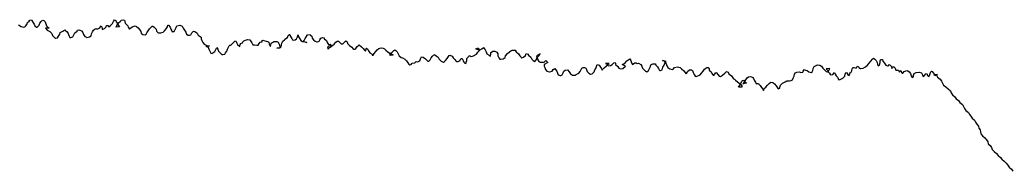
# Model space of a CAD drawing. Header units: metres. Extents: x -200 to 53, y -223 to -162.
# Drawn here: x -73.7 to -10.6, y -208.9 to -199.3 of the extents above; entities that cross this region are included whole.
import ezdxf

# ---------------------------------------------------------------- set-up
doc = ezdxf.new("R2010")
doc.units = ezdxf.units.M

msp = doc.modelspace()

# ---------------------------------------------------------------- linework, layer by layer
for p, q in [((-73.273, -199.62, -519.615), (-73.228, -199.496, -519.615)), ((-73.228, -199.496, -519.615), (-73.12, -199.399, -519.615)), ((-73.12, -199.399, -519.615), (-73.083, -199.341, -519.615)), ((-73.083, -199.341, -519.615), (-72.988, -199.325, -519.615)), ((-72.988, -199.325, -519.615), (-72.953, -199.353, -519.615)), ((-72.953, -199.353, -519.615), (-72.904, -199.46, -519.615)), ((-72.904, -199.46, -519.615), (-72.805, -199.59, -519.615)), ((-72.5, -199.656, -519.615), (-72.446, -199.528, -519.615)), ((-72.446, -199.528, -519.615), (-72.359, -199.423, -519.615)), ((-72.359, -199.423, -519.615), (-72.309, -199.358, -519.615)), ((-72.309, -199.358, -519.615), (-72.265, -199.334, -519.615)), ((-72.265, -199.334, -519.615), (-72.205, -199.354, -519.615)), ((-72.205, -199.354, -519.615), (-72.105, -199.456, -519.615)), ((-72.105, -199.456, -519.615), (-72.059, -199.584, -519.615)), ((-67.824, -199.544, -519.615), (-67.763, -199.421, -519.615)), ((-67.763, -199.421, -519.615), (-67.7, -199.33, -519.615)), ((-67.7, -199.33, -519.615), (-67.623, -199.365, -519.615)), ((-67.623, -199.365, -519.615), (-67.587, -199.442, -519.615)), ((-67.587, -199.442, -519.615), (-67.494, -199.572, -519.615)), ((-67.521, -199.647, -519.615), (-67.458, -199.523, -519.615)), ((-67.458, -199.523, -519.615), (-67.315, -199.397, -519.615)), ((-67.315, -199.397, -519.615), (-67.259, -199.339, -519.615)), ((-67.259, -199.339, -519.615), (-67.151, -199.323, -519.615)), ((-67.151, -199.323, -519.615), (-67.054, -199.351, -519.615)), ((-67.054, -199.351, -519.615), (-67.034, -199.421, -519.615)), ((-67.034, -199.421, -519.615), (-67.011, -199.532, -519.615)), ((-67.011, -199.532, -519.615), (-66.956, -199.605, -519.615)), ((-73.803, -199.63, -519.615), (-73.641, -199.742, -519.615)), ((-73.641, -199.742, -519.615), (-73.5, -199.775, -519.615)), ((-73.5, -199.775, -519.615), (-73.412, -199.766, -519.615)), ((-73.412, -199.766, -519.615), (-73.37, -199.713, -519.615)), ((-73.37, -199.713, -519.615), (-73.273, -199.62, -519.615)), ((-72.805, -199.59, -519.615), (-72.762, -199.707, -519.615)), ((-72.762, -199.707, -519.615), (-72.665, -199.789, -519.615)), ((-72.665, -199.789, -519.615), (-72.624, -199.787, -519.615)), ((-72.624, -199.787, -519.615), (-72.574, -199.742, -519.615)), ((-72.574, -199.742, -519.615), (-72.5, -199.656, -519.615)), ((-71.865, -199.843, -519.615), (-72.095, -199.849, -519.615)), ((-72.095, -199.849, -519.615), (-71.975, -199.974, -519.615)), ((-72.059, -199.584, -519.615), (-72.029, -199.705, -519.615)), ((-72.029, -199.705, -519.615), (-71.94, -199.795, -519.615)), ((-71.975, -199.974, -519.615), (-71.823, -200.066, -519.615)), ((-71.94, -199.795, -519.615), (-71.865, -199.843, -519.615)), ((-71.823, -200.066, -519.615), (-71.688, -200.189, -519.615)), ((-71.176, -200.232, -519.615), (-71.161, -200.114, -519.615)), ((-71.161, -200.114, -519.615), (-70.977, -200.03, -519.615)), ((-70.977, -200.03, -519.615), (-70.915, -199.987, -519.615)), ((-70.915, -199.987, -519.615), (-70.852, -199.945, -519.615)), ((-70.852, -199.945, -519.615), (-70.852, -199.945, -519.615)), ((-70.852, -199.945, -519.615), (-70.812, -199.988, -519.615)), ((-70.812, -199.988, -519.615), (-70.72, -200.073, -519.615)), ((-70.72, -200.073, -519.615), (-70.644, -200.191, -519.615)), ((-70.292, -200.282, -519.615), (-70.226, -200.152, -519.615)), ((-70.226, -200.152, -519.615), (-70.071, -200.046, -519.615)), ((-70.071, -200.046, -519.615), (-70.06, -199.977, -519.615)), ((-70.06, -199.977, -519.615), (-69.964, -199.951, -519.615)), ((-69.964, -199.951, -519.615), (-69.903, -199.967, -519.615)), ((-69.903, -199.967, -519.615), (-69.808, -200.027, -519.615)), ((-69.808, -200.027, -519.615), (-69.711, -200.125, -519.615)), ((-69.711, -200.125, -519.615), (-69.663, -200.252, -519.615)), ((-69.153, -200.213, -519.615), (-69.099, -200.083, -519.615)), ((-69.099, -200.083, -519.615), (-69.036, -199.971, -519.615)), ((-69.036, -199.971, -519.615), (-68.931, -199.895, -519.615)), ((-68.931, -199.895, -519.615), (-68.826, -199.861, -519.615)), ((-68.826, -199.861, -519.615), (-68.826, -199.92, -519.615)), ((-68.826, -199.92, -519.615), (-68.753, -199.893, -519.615)), ((-68.753, -199.893, -519.615), (-68.628, -199.824, -519.615)), ((-68.628, -199.824, -519.615), (-68.551, -199.695, -519.615)), ((-68.551, -199.695, -519.615), (-68.482, -199.818, -519.615)), ((-68.482, -199.818, -519.615), (-68.475, -199.944, -519.615)), ((-68.475, -199.944, -519.615), (-68.337, -199.877, -519.615)), ((-68.337, -199.877, -519.615), (-68.225, -199.772, -519.615)), ((-68.225, -199.772, -519.615), (-68.2, -199.687, -519.615)), ((-68.2, -199.687, -519.615), (-68.13, -199.687, -519.615)), ((-68.13, -199.687, -519.615), (-68.064, -199.77, -519.615)), ((-68.064, -199.77, -519.615), (-67.96, -199.671, -519.615)), ((-67.96, -199.671, -519.615), (-67.824, -199.544, -519.615)), ((-67.618, -199.793, -519.615), (-67.567, -199.74, -519.615)), ((-67.387, -199.759, -519.615), (-67.618, -199.793, -519.615)), ((-67.567, -199.74, -519.615), (-67.521, -199.647, -519.615)), ((-67.494, -199.572, -519.615), (-67.45, -199.684, -519.615)), ((-67.45, -199.684, -519.615), (-67.387, -199.759, -519.615)), ((-66.956, -199.605, -519.615), (-66.849, -199.692, -519.615)), ((-66.849, -199.692, -519.615), (-66.821, -199.785, -519.615)), ((-66.821, -199.785, -519.615), (-66.734, -199.915, -519.615)), ((-66.734, -199.915, -519.615), (-66.678, -199.858, -519.615)), ((-66.678, -199.858, -519.615), (-66.578, -199.76, -519.615)), ((-66.578, -199.76, -519.615), (-66.392, -199.708, -519.615)), ((-66.392, -199.708, -519.615), (-66.302, -199.742, -519.615)), ((-66.302, -199.742, -519.615), (-66.202, -199.818, -519.615)), ((-66.202, -199.818, -519.615), (-66.116, -199.931, -519.615)), ((-66.116, -199.931, -519.615), (-66.014, -200.061, -519.615)), ((-66.014, -200.061, -519.615), (-65.997, -200.173, -519.615)), ((-65.687, -200.229, -519.615), (-65.641, -200.136, -519.615)), ((-65.641, -200.136, -519.615), (-65.567, -200.012, -519.615)), ((-65.567, -200.012, -519.615), (-65.474, -199.886, -519.615)), ((-65.474, -199.886, -519.615), (-65.366, -199.789, -519.615)), ((-65.366, -199.789, -519.615), (-65.294, -199.732, -519.615)), ((-65.294, -199.732, -519.615), (-65.254, -199.718, -519.615)), ((-65.254, -199.718, -519.615), (-65.178, -199.789, -519.615)), ((-65.178, -199.789, -519.615), (-65.048, -199.919, -519.615)), ((-65.048, -199.919, -519.615), (-65.027, -200.035, -519.615)), ((-65.027, -200.035, -519.615), (-64.948, -200.115, -519.615)), ((-64.948, -200.115, -519.615), (-64.895, -200.153, -519.615)), ((-64.895, -200.153, -519.615), (-64.759, -200.149, -519.615)), ((-64.759, -200.149, -519.615), (-64.611, -200.101, -519.615)), ((-64.611, -200.101, -519.615), (-64.524, -200.012, -519.615)), ((-64.524, -200.012, -519.615), (-64.419, -199.891, -519.615)), ((-64.419, -199.891, -519.615), (-64.333, -199.763, -519.615)), ((-64.333, -199.763, -519.615), (-64.306, -199.661, -519.615)), ((-64.306, -199.661, -519.615), (-64.264, -199.666, -519.615)), ((-64.264, -199.666, -519.615), (-64.167, -199.784, -519.615)), ((-64.167, -199.784, -519.615), (-64.117, -199.914, -519.615)), ((-64.117, -199.914, -519.615), (-64.048, -200.019, -519.615)), ((-64.048, -200.019, -519.615), (-64.03, -200.087, -519.615)), ((-64.03, -200.087, -519.615), (-63.975, -200.068, -519.615)), ((-63.975, -200.068, -519.615), (-63.903, -200.055, -519.615)), ((-63.903, -200.055, -519.615), (-63.845, -199.929, -519.615)), ((-63.845, -199.929, -519.615), (-63.773, -199.805, -519.615)), ((-63.773, -199.805, -519.615), (-63.725, -199.711, -519.615)), ((-63.725, -199.711, -519.615), (-63.546, -199.657, -519.615)), ((-63.546, -199.657, -519.615), (-63.403, -199.731, -519.615)), ((-63.403, -199.731, -519.615), (-63.334, -199.843, -519.615)), ((-63.334, -199.843, -519.615), (-63.248, -199.97, -519.615)), ((-63.248, -199.97, -519.615), (-63.15, -200.096, -519.615)), ((-63.15, -200.096, -519.615), (-63.107, -200.223, -519.615)), ((-62.847, -200.272, -519.615), (-62.776, -200.155, -519.615)), ((-62.776, -200.155, -519.615), (-62.723, -200.073, -519.615)), ((-62.723, -200.073, -519.615), (-62.667, -200.033, -519.615)), ((-62.667, -200.033, -519.615), (-62.551, -200.079, -519.615)), ((-62.551, -200.079, -519.615), (-62.437, -200.166, -519.615)), ((-62.437, -200.166, -519.615), (-62.365, -200.286, -519.615)), ((-71.688, -200.189, -519.615), (-71.642, -200.316, -519.615)), ((-71.642, -200.316, -519.615), (-71.548, -200.415, -519.615)), ((-71.548, -200.415, -519.615), (-71.469, -200.475, -519.615)), ((-71.469, -200.475, -519.615), (-71.426, -200.493, -519.615)), ((-71.426, -200.493, -519.615), (-71.327, -200.467, -519.615)), ((-71.327, -200.467, -519.615), (-71.265, -200.361, -519.615)), ((-71.265, -200.361, -519.615), (-71.176, -200.232, -519.615)), ((-70.644, -200.191, -519.615), (-70.595, -200.311, -519.615)), ((-70.595, -200.311, -519.615), (-70.565, -200.396, -519.615)), ((-70.565, -200.396, -519.615), (-70.532, -200.44, -519.615)), ((-70.532, -200.44, -519.615), (-70.482, -200.441, -519.615)), ((-70.482, -200.441, -519.615), (-70.34, -200.4, -519.615)), ((-70.34, -200.4, -519.615), (-70.292, -200.282, -519.615)), ((-69.663, -200.252, -519.615), (-69.589, -200.376, -519.615)), ((-69.589, -200.376, -519.615), (-69.471, -200.427, -519.615)), ((-69.471, -200.427, -519.615), (-69.457, -200.436, -519.615)), ((-69.457, -200.436, -519.615), (-69.296, -200.402, -519.615)), ((-69.296, -200.402, -519.615), (-69.175, -200.326, -519.615)), ((-69.175, -200.326, -519.615), (-69.153, -200.213, -519.615)), ((-65.997, -200.173, -519.615), (-65.902, -200.249, -519.615)), ((-65.902, -200.249, -519.615), (-65.74, -200.282, -519.615)), ((-65.74, -200.282, -519.615), (-65.687, -200.229, -519.615)), ((-63.107, -200.223, -519.615), (-63.007, -200.283, -519.615)), ((-63.007, -200.283, -519.615), (-62.921, -200.299, -519.615)), ((-62.921, -200.299, -519.615), (-62.847, -200.272, -519.615)), ((-62.365, -200.286, -519.615), (-62.193, -200.415, -519.615)), ((-62.193, -200.415, -519.615), (-62.184, -200.518, -519.615)), ((-62.184, -200.518, -519.615), (-62.135, -200.623, -519.615)), ((-62.135, -200.623, -519.615), (-62.077, -200.752, -519.615)), ((-62.077, -200.752, -519.615), (-61.983, -200.871, -519.615)), ((-60.168, -200.803, -519.615), (-60.045, -200.673, -519.615)), ((-60.045, -200.673, -519.615), (-59.974, -200.654, -519.615)), ((-59.974, -200.654, -519.615), (-59.941, -200.76, -519.615)), ((-59.941, -200.76, -519.615), (-59.871, -200.889, -519.615)), ((-59.658, -200.831, -519.615), (-59.564, -200.772, -519.615)), ((-59.564, -200.772, -519.615), (-59.525, -200.713, -519.615)), ((-59.525, -200.713, -519.615), (-59.459, -200.654, -519.615)), ((-59.459, -200.654, -519.615), (-59.303, -200.589, -519.615)), ((-59.303, -200.589, -519.615), (-59.237, -200.568, -519.615)), ((-59.237, -200.568, -519.615), (-59.092, -200.589, -519.615)), ((-59.092, -200.589, -519.615), (-59.054, -200.654, -519.615)), ((-59.054, -200.654, -519.615), (-58.965, -200.774, -519.615)), ((-58.965, -200.774, -519.615), (-58.922, -200.861, -519.615)), ((-58.492, -200.821, -519.615), (-58.426, -200.73, -519.615)), ((-58.426, -200.73, -519.615), (-58.312, -200.718, -519.615)), ((-58.315, -200.645, -519.615), (-58.236, -200.614, -519.615)), ((-58.312, -200.718, -519.615), (-58.315, -200.645, -519.615)), ((-58.236, -200.614, -519.615), (-58.195, -200.626, -519.615)), ((-58.195, -200.626, -519.615), (-58.046, -200.682, -519.615)), ((-58.046, -200.682, -519.615), (-57.954, -200.69, -519.615)), ((-57.954, -200.69, -519.615), (-57.878, -200.742, -519.615)), ((-57.878, -200.742, -519.615), (-57.863, -200.865, -519.615)), ((-57.721, -200.807, -519.615), (-57.56, -200.727, -519.615)), ((-57.56, -200.727, -519.615), (-57.551, -200.688, -519.615)), ((-57.551, -200.688, -519.615), (-57.461, -200.692, -519.615)), ((-57.461, -200.692, -519.615), (-57.375, -200.694, -519.615)), ((-57.375, -200.694, -519.615), (-57.29, -200.739, -519.615)), ((-57.29, -200.739, -519.615), (-57.23, -200.859, -519.615)), ((-57.074, -200.924, -519.615), (-57.055, -200.796, -519.615)), ((-57.055, -200.796, -519.615), (-56.979, -200.675, -519.615)), ((-56.979, -200.675, -519.615), (-56.89, -200.589, -519.615)), ((-56.89, -200.589, -519.615), (-56.86, -200.544, -519.615)), ((-56.86, -200.544, -519.615), (-56.685, -200.433, -519.615)), ((-56.685, -200.433, -519.615), (-56.655, -200.319, -519.615)), ((-56.655, -200.319, -519.615), (-56.572, -200.242, -519.615)), ((-56.572, -200.242, -519.615), (-56.549, -200.25, -519.615)), ((-56.549, -200.25, -519.615), (-56.506, -200.373, -519.615)), ((-56.506, -200.373, -519.615), (-56.409, -200.5, -519.615)), ((-56.409, -200.5, -519.615), (-56.368, -200.598, -519.615)), ((-56.368, -200.598, -519.615), (-56.322, -200.614, -519.615)), ((-56.322, -200.614, -519.615), (-56.2, -200.587, -519.615)), ((-56.2, -200.587, -519.615), (-56.116, -200.517, -519.615)), ((-56.116, -200.517, -519.615), (-56.059, -200.409, -519.615)), ((-56.059, -200.409, -519.615), (-56.016, -200.28, -519.615)), ((-56.016, -200.28, -519.615), (-55.999, -200.401, -519.615)), ((-55.999, -200.401, -519.615), (-55.899, -200.522, -519.615)), ((-55.899, -200.522, -519.615), (-55.838, -200.624, -519.615)), ((-55.838, -200.624, -519.615), (-55.731, -200.686, -519.615)), ((-55.731, -200.686, -519.615), (-55.595, -200.725, -519.615)), ((-55.689, -200.716, -519.615), (-55.638, -200.627, -519.615)), ((-55.458, -200.764, -519.615), (-55.689, -200.716, -519.615)), ((-55.638, -200.627, -519.615), (-55.564, -200.506, -519.615)), ((-55.595, -200.725, -519.615), (-55.458, -200.764, -519.615)), ((-55.564, -200.506, -519.615), (-55.48, -200.378, -519.615)), ((-55.48, -200.378, -519.615), (-55.427, -200.277, -519.615)), ((-55.427, -200.277, -519.615), (-55.243, -200.258, -519.615)), ((-55.243, -200.258, -519.615), (-55.219, -200.283, -519.615)), ((-55.219, -200.283, -519.615), (-55.146, -200.35, -519.615)), ((-55.146, -200.35, -519.615), (-55.121, -200.479, -519.615)), ((-55.121, -200.479, -519.615), (-55.044, -200.597, -519.615)), ((-55.044, -200.597, -519.615), (-54.927, -200.681, -519.615)), ((-54.927, -200.681, -519.615), (-54.814, -200.724, -519.615)), ((-54.814, -200.724, -519.615), (-54.774, -200.723, -519.615)), ((-54.774, -200.723, -519.615), (-54.684, -200.679, -519.615)), ((-54.684, -200.679, -519.615), (-54.631, -200.593, -519.615)), ((-54.631, -200.593, -519.615), (-54.57, -200.474, -519.615)), ((-54.57, -200.474, -519.615), (-54.444, -200.451, -519.615)), ((-54.444, -200.451, -519.615), (-54.363, -200.472, -519.615)), ((-54.363, -200.472, -519.615), (-54.363, -200.536, -519.615)), ((-54.363, -200.536, -519.615), (-54.203, -200.639, -519.615)), ((-54.203, -200.639, -519.615), (-54.174, -200.767, -519.615)), ((-54.174, -200.767, -519.615), (-54.075, -200.888, -519.615)), ((-53.724, -200.861, -519.615), (-53.614, -200.747, -519.615)), ((-53.614, -200.747, -519.615), (-53.54, -200.669, -519.615)), ((-53.54, -200.669, -519.615), (-53.443, -200.677, -519.615)), ((-53.443, -200.677, -519.615), (-53.339, -200.775, -519.615)), ((-53.339, -200.775, -519.615), (-53.273, -200.834, -519.615)), ((-53.161, -200.85, -519.615), (-53.114, -200.78, -519.615)), ((-53.114, -200.78, -519.615), (-53.021, -200.699, -519.615)), ((-53.021, -200.699, -519.615), (-52.974, -200.66, -519.615)), ((-52.974, -200.66, -519.615), (-52.957, -200.664, -519.615)), ((-52.957, -200.664, -519.615), (-52.898, -200.712, -519.615)), ((-52.898, -200.712, -519.615), (-52.879, -200.82, -519.615)), ((-61.983, -200.871, -519.615), (-61.83, -200.956, -519.615)), ((-61.661, -200.975, -519.615), (-61.892, -200.994, -519.615)), ((-61.892, -200.994, -519.615), (-61.732, -201.056, -519.615)), ((-61.83, -200.956, -519.615), (-61.756, -200.999, -519.615)), ((-61.756, -200.999, -519.615), (-61.661, -200.975, -519.615)), ((-61.732, -201.056, -519.615), (-61.691, -201.184, -519.615)), ((-61.691, -201.184, -519.615), (-61.625, -201.306, -519.615)), ((-61.625, -201.306, -519.615), (-61.589, -201.395, -519.615)), ((-61.589, -201.395, -519.615), (-61.579, -201.443, -519.615)), ((-61.485, -201.448, -519.615), (-61.452, -201.41, -519.615)), ((-61.452, -201.41, -519.615), (-61.311, -201.33, -519.615)), ((-61.311, -201.33, -519.615), (-61.261, -201.214, -519.615)), ((-61.261, -201.214, -519.615), (-61.195, -201.084, -519.615)), ((-61.195, -201.084, -519.615), (-61.12, -201.181, -519.615)), ((-61.12, -201.181, -519.615), (-61.074, -201.307, -519.615)), ((-61.074, -201.307, -519.615), (-60.963, -201.426, -519.615)), ((-60.963, -201.426, -519.615), (-60.876, -201.512, -519.615)), ((-60.677, -201.491, -519.615), (-60.631, -201.417, -519.615)), ((-60.631, -201.417, -519.615), (-60.546, -201.306, -519.615)), ((-60.546, -201.306, -519.615), (-60.499, -201.176, -519.615)), ((-60.499, -201.176, -519.615), (-60.46, -201.099, -519.615)), ((-60.46, -201.099, -519.615), (-60.41, -200.979, -519.615)), ((-60.41, -200.979, -519.615), (-60.358, -200.934, -519.615)), ((-60.358, -200.934, -519.615), (-60.301, -200.933, -519.615)), ((-60.301, -200.933, -519.615), (-60.168, -200.803, -519.615)), ((-59.871, -200.889, -519.615), (-59.721, -201.008, -519.615)), ((-59.721, -201.008, -519.615), (-59.716, -200.949, -519.615)), ((-59.716, -200.949, -519.615), (-59.709, -200.89, -519.615)), ((-59.709, -200.89, -519.615), (-59.658, -200.831, -519.615)), ((-58.922, -200.861, -519.615), (-58.891, -200.906, -519.615)), ((-58.891, -200.906, -519.615), (-58.786, -200.908, -519.615)), ((-58.786, -200.908, -519.615), (-58.646, -200.936, -519.615)), ((-58.646, -200.936, -519.615), (-58.549, -200.92, -519.615)), ((-58.549, -200.92, -519.615), (-58.492, -200.821, -519.615)), ((-57.863, -200.865, -519.615), (-57.799, -200.992, -519.615)), ((-57.799, -200.992, -519.615), (-57.774, -201.007, -519.615)), ((-57.774, -201.007, -519.615), (-57.749, -200.937, -519.615)), ((-57.749, -200.937, -519.615), (-57.721, -200.807, -519.615)), ((-57.141, -201.091, -519.615), (-57.372, -201.113, -519.615)), ((-57.372, -201.113, -519.615), (-57.19, -201.092, -519.615)), ((-57.23, -200.859, -519.615), (-57.183, -200.988, -519.615)), ((-57.19, -201.092, -519.615), (-57.114, -201.027, -519.615)), ((-57.183, -200.988, -519.615), (-57.141, -201.091, -519.615)), ((-57.114, -201.027, -519.615), (-57.074, -200.924, -519.615)), ((-53.922, -200.922, -519.615), (-54.153, -201.044, -519.615)), ((-54.153, -201.044, -519.615), (-54.11, -201.174, -519.615)), ((-54.11, -201.174, -519.615), (-54.037, -201.101, -519.615)), ((-54.075, -200.888, -519.615), (-53.98, -200.862, -519.615)), ((-54.037, -201.101, -519.615), (-53.89, -200.991, -519.615)), ((-53.98, -200.862, -519.615), (-53.922, -200.922, -519.615)), ((-53.89, -200.991, -519.615), (-53.724, -200.861, -519.615)), ((-53.273, -200.834, -519.615), (-53.161, -200.85, -519.615)), ((-52.879, -200.82, -519.615), (-52.746, -200.95, -519.615)), ((-52.746, -200.95, -519.615), (-52.59, -201.066, -519.615)), ((-52.59, -201.066, -519.615), (-52.536, -201.146, -519.615)), ((-52.536, -201.146, -519.615), (-52.465, -201.185, -519.615)), ((-52.465, -201.185, -519.615), (-52.414, -201.18, -519.615)), ((-52.414, -201.18, -519.615), (-52.34, -201.133, -519.615)), ((-52.34, -201.133, -519.615), (-52.274, -201.044, -519.615)), ((-52.274, -201.044, -519.615), (-52.125, -200.916, -519.615)), ((-52.125, -200.916, -519.615), (-51.972, -201.024, -519.615)), ((-51.972, -201.024, -519.615), (-51.88, -201.133, -519.615)), ((-51.88, -201.133, -519.615), (-51.789, -201.244, -519.615)), ((-51.789, -201.244, -519.615), (-51.723, -201.317, -519.615)), ((-51.723, -201.317, -519.615), (-51.681, -201.187, -519.615)), ((-51.681, -201.187, -519.615), (-51.674, -201.132, -519.615)), ((-51.674, -201.132, -519.615), (-51.66, -201.12, -519.615)), ((-51.66, -201.12, -519.615), (-51.603, -201.155, -519.615)), ((-51.603, -201.155, -519.615), (-51.53, -201.28, -519.615)), ((-51.53, -201.28, -519.615), (-51.448, -201.406, -519.615)), ((-51.448, -201.406, -519.615), (-51.3, -201.502, -519.615)), ((-51.184, -201.461, -519.615), (-51.074, -201.33, -519.615)), ((-51.074, -201.33, -519.615), (-50.989, -201.216, -519.615)), ((-50.989, -201.216, -519.615), (-50.874, -201.138, -519.615)), ((-50.874, -201.138, -519.615), (-50.739, -201.102, -519.615)), ((-50.739, -201.102, -519.615), (-50.598, -201.11, -519.615)), ((-50.598, -201.11, -519.615), (-50.519, -201.16, -519.615)), ((-50.519, -201.16, -519.615), (-50.44, -201.251, -519.615)), ((-50.44, -201.251, -519.615), (-50.279, -201.375, -519.615)), ((-50.279, -201.375, -519.615), (-50.116, -201.473, -519.615)), ((-50.208, -201.51, -519.615), (-50.024, -201.38, -519.615)), ((-50.024, -201.38, -519.615), (-49.929, -201.264, -519.615)), ((-49.929, -201.264, -519.615), (-49.86, -201.224, -519.615)), ((-49.86, -201.224, -519.615), (-49.791, -201.272, -519.615)), ((-49.791, -201.272, -519.615), (-49.71, -201.36, -519.615)), ((-49.71, -201.36, -519.615), (-49.641, -201.482, -519.615)), ((-44.7, -201.17, -519.615), (-44.591, -201.124, -519.615)), ((-44.469, -201.258, -519.615), (-44.7, -201.17, -519.615)), ((-44.661, -201.507, -519.615), (-44.576, -201.379, -519.615)), ((-44.591, -201.124, -519.615), (-44.529, -201.122, -519.615)), ((-44.576, -201.379, -519.615), (-44.469, -201.258, -519.615)), ((-44.529, -201.122, -519.615), (-44.466, -201.239, -519.615)), ((-44.466, -201.239, -519.615), (-44.315, -201.165, -519.615)), ((-44.315, -201.165, -519.615), (-44.238, -201.097, -519.615)), ((-44.238, -201.097, -519.615), (-44.213, -201.072, -519.615)), ((-44.213, -201.072, -519.615), (-44.176, -201.133, -519.615)), ((-44.176, -201.133, -519.615), (-44.119, -201.233, -519.615)), ((-44.119, -201.233, -519.615), (-44.056, -201.361, -519.615)), ((-44.056, -201.361, -519.615), (-44.013, -201.483, -519.615)), ((-43.761, -201.509, -519.615), (-43.746, -201.401, -519.615)), ((-43.746, -201.401, -519.615), (-43.646, -201.331, -519.615)), ((-43.646, -201.331, -519.615), (-43.621, -201.303, -519.615)), ((-43.621, -201.303, -519.615), (-43.504, -201.319, -519.615)), ((-43.504, -201.319, -519.615), (-43.371, -201.378, -519.615)), ((-43.371, -201.378, -519.615), (-43.312, -201.477, -519.615)), ((-42.697, -201.466, -519.615), (-42.557, -201.356, -519.615)), ((-42.557, -201.356, -519.615), (-42.486, -201.284, -519.615)), ((-42.486, -201.284, -519.615), (-42.404, -201.254, -519.615)), ((-42.404, -201.254, -519.615), (-42.346, -201.242, -519.615)), ((-42.346, -201.242, -519.615), (-42.208, -201.252, -519.615)), ((-42.208, -201.252, -519.615), (-42.134, -201.346, -519.615)), ((-42.134, -201.346, -519.615), (-41.983, -201.471, -519.615)), ((-61.579, -201.443, -519.615), (-61.485, -201.448, -519.615)), ((-60.876, -201.512, -519.615), (-60.802, -201.523, -519.615)), ((-60.802, -201.523, -519.615), (-60.677, -201.491, -519.615)), ((-51.3, -201.502, -519.615), (-51.301, -201.558, -519.615)), ((-51.301, -201.558, -519.615), (-51.247, -201.571, -519.615)), ((-51.247, -201.571, -519.615), (-51.184, -201.461, -519.615)), ((-49.977, -201.537, -519.615), (-50.208, -201.51, -519.615)), ((-49.965, -201.532, -519.615), (-50.196, -201.548, -519.615)), ((-50.196, -201.548, -519.615), (-50.132, -201.565, -519.615)), ((-50.132, -201.565, -519.615), (-49.977, -201.537, -519.615)), ((-50.116, -201.473, -519.615), (-49.965, -201.532, -519.615)), ((-49.641, -201.482, -519.615), (-49.593, -201.61, -519.615)), ((-49.593, -201.61, -519.615), (-49.447, -201.711, -519.615)), ((-49.447, -201.711, -519.615), (-49.378, -201.742, -519.615)), ((-49.378, -201.742, -519.615), (-49.222, -201.815, -519.615)), ((-49.222, -201.815, -519.615), (-49.112, -201.926, -519.615)), ((-49.112, -201.926, -519.615), (-49.036, -202.056, -519.615)), ((-49.036, -202.056, -519.615), (-48.978, -202.134, -519.615)), ((-48.763, -202.071, -519.615), (-48.595, -202.051, -519.615)), ((-48.595, -202.051, -519.615), (-48.51, -201.959, -519.615)), ((-48.51, -201.959, -519.615), (-48.429, -201.987, -519.615)), ((-48.429, -201.987, -519.615), (-48.357, -201.972, -519.615)), ((-48.357, -201.972, -519.615), (-48.265, -201.913, -519.615)), ((-48.265, -201.913, -519.615), (-48.217, -201.787, -519.615)), ((-48.217, -201.787, -519.615), (-48.169, -201.663, -519.615)), ((-48.169, -201.663, -519.615), (-48.064, -201.699, -519.615)), ((-48.064, -201.699, -519.615), (-47.918, -201.799, -519.615)), ((-47.918, -201.799, -519.615), (-47.824, -201.889, -519.615)), ((-47.824, -201.889, -519.615), (-47.761, -201.939, -519.615)), ((-47.761, -201.939, -519.615), (-47.704, -201.946, -519.615)), ((-47.704, -201.946, -519.615), (-47.616, -201.867, -519.615)), ((-47.616, -201.867, -519.615), (-47.539, -201.737, -519.615)), ((-47.539, -201.737, -519.615), (-47.468, -201.627, -519.615)), ((-47.468, -201.627, -519.615), (-47.401, -201.555, -519.615)), ((-47.401, -201.555, -519.615), (-47.368, -201.526, -519.615)), ((-47.368, -201.526, -519.615), (-47.31, -201.54, -519.615)), ((-47.31, -201.54, -519.615), (-47.229, -201.597, -519.615)), ((-47.229, -201.597, -519.615), (-47.106, -201.694, -519.615)), ((-47.106, -201.694, -519.615), (-47.032, -201.82, -519.615)), ((-47.032, -201.82, -519.615), (-46.92, -201.944, -519.615)), ((-46.92, -201.944, -519.615), (-46.825, -201.997, -519.615)), ((-46.825, -201.997, -519.615), (-46.772, -202.006, -519.615)), ((-46.772, -202.006, -519.615), (-46.695, -201.972, -519.615)), ((-46.695, -201.972, -519.615), (-46.627, -201.896, -519.615)), ((-46.627, -201.896, -519.615), (-46.524, -201.767, -519.615)), ((-46.524, -201.767, -519.615), (-46.438, -201.638, -519.615)), ((-46.438, -201.638, -519.615), (-46.402, -201.576, -519.615)), ((-46.402, -201.576, -519.615), (-46.357, -201.556, -519.615)), ((-46.357, -201.556, -519.615), (-46.218, -201.623, -519.615)), ((-46.218, -201.623, -519.615), (-46.15, -201.728, -519.615)), ((-46.15, -201.728, -519.615), (-46.048, -201.846, -519.615)), ((-46.048, -201.846, -519.615), (-45.973, -201.93, -519.615)), ((-45.973, -201.93, -519.615), (-45.92, -201.973, -519.615)), ((-45.92, -201.973, -519.615), (-45.825, -201.972, -519.615)), ((-45.825, -201.972, -519.615), (-45.701, -201.905, -519.615)), ((-45.701, -201.905, -519.615), (-45.675, -201.822, -519.615)), ((-45.675, -201.822, -519.615), (-45.617, -201.781, -519.615)), ((-45.617, -201.781, -519.615), (-45.571, -201.783, -519.615)), ((-45.571, -201.783, -519.615), (-45.51, -201.911, -519.615)), ((-45.51, -201.911, -519.615), (-45.477, -202.014, -519.615)), ((-45.477, -202.014, -519.615), (-45.416, -202.078, -519.615)), ((-45.335, -202.077, -519.615), (-45.315, -202.012, -519.615)), ((-45.315, -202.012, -519.615), (-45.28, -201.908, -519.615)), ((-45.28, -201.908, -519.615), (-45.272, -201.779, -519.615)), ((-45.272, -201.779, -519.615), (-45.204, -201.694, -519.615)), ((-45.204, -201.694, -519.615), (-45.171, -201.65, -519.615)), ((-45.171, -201.65, -519.615), (-45.138, -201.606, -519.615)), ((-45.138, -201.606, -519.615), (-45.069, -201.606, -519.615)), ((-45.069, -201.606, -519.615), (-44.997, -201.649, -519.615)), ((-44.997, -201.649, -519.615), (-44.921, -201.629, -519.615)), ((-44.921, -201.629, -519.615), (-44.845, -201.609, -519.615)), ((-44.845, -201.609, -519.615), (-44.661, -201.507, -519.615)), ((-44.013, -201.483, -519.615), (-43.854, -201.572, -519.615)), ((-43.854, -201.572, -519.615), (-43.782, -201.62, -519.615)), ((-43.782, -201.62, -519.615), (-43.768, -201.625, -519.615)), ((-43.768, -201.625, -519.615), (-43.761, -201.509, -519.615)), ((-43.312, -201.477, -519.615), (-43.297, -201.604, -519.615)), ((-43.297, -201.604, -519.615), (-43.246, -201.727, -519.615)), ((-43.246, -201.727, -519.615), (-43.177, -201.818, -519.615)), ((-43.177, -201.818, -519.615), (-43.117, -201.825, -519.615)), ((-43.117, -201.825, -519.615), (-42.971, -201.789, -519.615)), ((-42.971, -201.789, -519.615), (-42.845, -201.71, -519.615)), ((-42.845, -201.71, -519.615), (-42.815, -201.596, -519.615)), ((-42.815, -201.596, -519.615), (-42.697, -201.466, -519.615)), ((-41.983, -201.471, -519.615), (-41.912, -201.596, -519.615)), ((-41.912, -201.596, -519.615), (-41.822, -201.692, -519.615)), ((-41.822, -201.692, -519.615), (-41.8, -201.748, -519.615)), ((-41.8, -201.748, -519.615), (-41.771, -201.736, -519.615)), ((-41.771, -201.736, -519.615), (-41.683, -201.681, -519.615)), ((-41.683, -201.681, -519.615), (-41.545, -201.586, -519.615)), ((-41.545, -201.586, -519.615), (-41.496, -201.461, -519.615)), ((-41.496, -201.461, -519.615), (-41.406, -201.493, -519.615)), ((-41.406, -201.493, -519.615), (-41.354, -201.568, -519.615)), ((-41.354, -201.568, -519.615), (-41.212, -201.698, -519.615)), ((-41.212, -201.698, -519.615), (-41.134, -201.821, -519.615)), ((-41.134, -201.821, -519.615), (-41.052, -201.911, -519.615)), ((-41.052, -201.911, -519.615), (-40.961, -201.96, -519.615)), ((-40.961, -201.96, -519.615), (-40.907, -201.923, -519.615)), ((-40.907, -201.923, -519.615), (-40.846, -201.844, -519.615)), ((-40.846, -201.844, -519.615), (-40.816, -201.728, -519.615)), ((-40.614, -201.489, -519.615), (-40.845, -201.616, -519.615)), ((-40.845, -201.616, -519.615), (-40.805, -201.743, -519.615)), ((-40.816, -201.728, -519.615), (-40.696, -201.598, -519.615)), ((-40.805, -201.743, -519.615), (-40.762, -201.866, -519.615)), ((-40.762, -201.866, -519.615), (-40.692, -201.958, -519.615)), ((-40.696, -201.598, -519.615), (-40.614, -201.489, -519.615)), ((-40.692, -201.958, -519.615), (-40.613, -202.009, -519.615)), ((-40.613, -202.009, -519.615), (-40.439, -202.017, -519.615)), ((-40.439, -202.017, -519.615), (-40.376, -202.025, -519.615)), ((-40.376, -202.025, -519.615), (-40.251, -201.91, -519.615)), ((-40.117, -202.036, -519.615), (-40.347, -202.163, -519.615)), ((-40.251, -201.91, -519.615), (-40.117, -202.036, -519.615)), ((-36.039, -202.165, -519.615), (-35.916, -202.043, -519.615)), ((-35.916, -202.043, -519.615), (-35.843, -202.038, -519.615)), ((-35.843, -202.038, -519.615), (-35.825, -202.077, -519.615)), ((-35.343, -202.146, -519.615), (-35.2, -202.044, -519.615)), ((-35.2, -202.044, -519.615), (-35.094, -201.916, -519.615)), ((-35.094, -201.916, -519.615), (-34.909, -201.795, -519.615)), ((-34.909, -201.795, -519.615), (-34.848, -201.912, -519.615)), ((-34.848, -201.912, -519.615), (-34.81, -202.042, -519.615)), ((-34.81, -202.042, -519.615), (-34.738, -202.148, -519.615)), ((-34.738, -202.148, -519.615), (-34.578, -202.06, -519.615)), ((-34.578, -202.06, -519.615), (-34.507, -202.057, -519.615)), ((-34.507, -202.057, -519.615), (-34.445, -202.097, -519.615)), ((-32.603, -201.97, -519.615), (-32.834, -201.907, -519.615)), ((-32.834, -201.907, -519.615), (-32.752, -201.932, -519.615)), ((-32.752, -201.932, -519.615), (-32.658, -201.999, -519.615)), ((-32.669, -202.071, -519.615), (-32.603, -201.97, -519.615)), ((-32.658, -201.999, -519.615), (-32.594, -202.105, -519.615)), ((-19.684, -202.068, -519.615), (-19.573, -201.938, -519.615)), ((-19.573, -201.938, -519.615), (-19.472, -201.826, -519.615)), ((-19.472, -201.826, -519.615), (-19.403, -201.752, -519.615)), ((-19.403, -201.752, -519.615), (-19.313, -201.808, -519.615)), ((-19.313, -201.808, -519.615), (-19.235, -201.904, -519.615)), ((-19.235, -201.904, -519.615), (-19.168, -202.03, -519.615)), ((-19.168, -202.03, -519.615), (-19.143, -202.154, -519.615)), ((-19.013, -202.169, -519.615), (-18.978, -202.039, -519.615)), ((-18.978, -202.039, -519.615), (-18.968, -201.93, -519.615)), ((-18.968, -201.93, -519.615), (-18.964, -201.858, -519.615)), ((-18.964, -201.858, -519.615), (-18.908, -201.83, -519.615)), ((-18.908, -201.83, -519.615), (-18.834, -201.845, -519.615)), ((-18.834, -201.845, -519.615), (-18.806, -201.943, -519.615)), ((-18.806, -201.943, -519.615), (-18.706, -202.07, -519.615)), ((-48.978, -202.134, -519.615), (-48.916, -202.17, -519.615)), ((-48.916, -202.17, -519.615), (-48.817, -202.162, -519.615)), ((-48.817, -202.162, -519.615), (-48.763, -202.071, -519.615)), ((-45.416, -202.078, -519.615), (-45.329, -202.099, -519.615)), ((-45.329, -202.099, -519.615), (-45.335, -202.077, -519.615)), ((-40.347, -202.163, -519.615), (-40.349, -202.269, -519.615)), ((-40.349, -202.269, -519.615), (-40.324, -202.337, -519.615)), ((-40.324, -202.337, -519.615), (-40.263, -202.465, -519.615)), ((-40.263, -202.465, -519.615), (-40.187, -202.585, -519.615)), ((-40.187, -202.585, -519.615), (-40.011, -202.629, -519.615)), ((-40.011, -202.629, -519.615), (-40, -202.629, -519.615)), ((-40, -202.629, -519.615), (-39.845, -202.586, -519.615)), ((-39.845, -202.586, -519.615), (-39.776, -202.467, -519.615)), ((-39.776, -202.467, -519.615), (-39.687, -202.401, -519.615)), ((-39.687, -202.401, -519.615), (-39.636, -202.465, -519.615)), ((-39.636, -202.465, -519.615), (-39.549, -202.569, -519.615)), ((-39.549, -202.569, -519.615), (-39.506, -202.697, -519.615)), ((-39.221, -202.821, -519.615), (-39.147, -202.692, -519.615)), ((-39.147, -202.692, -519.615), (-39.101, -202.587, -519.615)), ((-39.101, -202.587, -519.615), (-39.017, -202.521, -519.615)), ((-39.017, -202.521, -519.615), (-38.864, -202.497, -519.615)), ((-38.864, -202.497, -519.615), (-38.776, -202.626, -519.615)), ((-38.776, -202.626, -519.615), (-38.685, -202.746, -519.615)), ((-38.146, -202.711, -519.615), (-38.058, -202.593, -519.615)), ((-38.058, -202.593, -519.615), (-37.997, -202.464, -519.615)), ((-37.997, -202.464, -519.615), (-37.952, -202.379, -519.615)), ((-37.952, -202.379, -519.615), (-37.886, -202.336, -519.615)), ((-37.886, -202.336, -519.615), (-37.784, -202.336, -519.615)), ((-37.784, -202.336, -519.615), (-37.699, -202.379, -519.615)), ((-37.699, -202.379, -519.615), (-37.657, -202.464, -519.615)), ((-37.657, -202.464, -519.615), (-37.615, -202.593, -519.615)), ((-37.615, -202.593, -519.615), (-37.511, -202.697, -519.615)), ((-37.306, -202.741, -519.615), (-37.172, -202.613, -519.615)), ((-37.172, -202.613, -519.615), (-37.125, -202.493, -519.615)), ((-37.125, -202.493, -519.615), (-37.062, -202.407, -519.615)), ((-37.062, -202.407, -519.615), (-37.036, -202.279, -519.615)), ((-37.036, -202.279, -519.615), (-36.978, -202.151, -519.615)), ((-36.978, -202.151, -519.615), (-36.86, -202.191, -519.615)), ((-36.86, -202.191, -519.615), (-36.823, -202.272, -519.615)), ((-36.823, -202.272, -519.615), (-36.741, -202.389, -519.615)), ((-36.741, -202.389, -519.615), (-36.672, -202.519, -519.615)), ((-36.672, -202.519, -519.615), (-36.616, -202.458, -519.615)), ((-36.616, -202.458, -519.615), (-36.537, -202.358, -519.615)), ((-36.537, -202.358, -519.615), (-36.387, -202.236, -519.615)), ((-36.226, -202.1, -519.615), (-36.457, -202.096, -519.615)), ((-36.457, -202.096, -519.615), (-36.348, -202.135, -519.615)), ((-36.387, -202.236, -519.615), (-36.299, -202.147, -519.615)), ((-36.348, -202.135, -519.615), (-36.31, -202.216, -519.615)), ((-36.31, -202.216, -519.615), (-36.259, -202.243, -519.615)), ((-36.299, -202.147, -519.615), (-36.226, -202.1, -519.615)), ((-36.259, -202.243, -519.615), (-36.13, -202.226, -519.615)), ((-36.13, -202.226, -519.615), (-36.039, -202.165, -519.615)), ((-35.825, -202.077, -519.615), (-35.817, -202.157, -519.615)), ((-35.817, -202.157, -519.615), (-35.672, -202.274, -519.615)), ((-35.672, -202.274, -519.615), (-35.605, -202.395, -519.615)), ((-35.605, -202.395, -519.615), (-35.501, -202.441, -519.615)), ((-35.501, -202.441, -519.615), (-35.358, -202.401, -519.615)), ((-35.403, -202.165, -519.615), (-35.343, -202.146, -519.615)), ((-35.173, -202.271, -519.615), (-35.403, -202.165, -519.615)), ((-35.358, -202.401, -519.615), (-35.173, -202.271, -519.615)), ((-34.445, -202.097, -519.615), (-34.361, -202.079, -519.615)), ((-34.361, -202.079, -519.615), (-34.207, -202.147, -519.615)), ((-34.207, -202.147, -519.615), (-34.149, -202.253, -519.615)), ((-34.149, -202.253, -519.615), (-34.104, -202.382, -519.615)), ((-34.104, -202.382, -519.615), (-33.999, -202.5, -519.615)), ((-33.999, -202.5, -519.615), (-33.919, -202.583, -519.615)), ((-33.919, -202.583, -519.615), (-33.82, -202.623, -519.615)), ((-33.82, -202.623, -519.615), (-33.711, -202.536, -519.615)), ((-33.711, -202.536, -519.615), (-33.66, -202.415, -519.615)), ((-33.66, -202.415, -519.615), (-33.591, -202.287, -519.615)), ((-33.591, -202.287, -519.615), (-33.57, -202.185, -519.615)), ((-33.57, -202.185, -519.615), (-33.443, -202.123, -519.615)), ((-33.443, -202.123, -519.615), (-33.266, -202.104, -519.615)), ((-33.266, -202.104, -519.615), (-33.279, -202.129, -519.615)), ((-33.279, -202.129, -519.615), (-33.245, -202.196, -519.615)), ((-33.245, -202.196, -519.615), (-33.155, -202.302, -519.615)), ((-33.155, -202.302, -519.615), (-33.091, -202.42, -519.615)), ((-33.091, -202.42, -519.615), (-33.035, -202.503, -519.615)), ((-33.035, -202.503, -519.615), (-32.998, -202.544, -519.615)), ((-32.998, -202.544, -519.615), (-32.962, -202.541, -519.615)), ((-32.962, -202.541, -519.615), (-32.849, -202.495, -519.615)), ((-32.849, -202.495, -519.615), (-32.825, -202.408, -519.615)), ((-32.825, -202.408, -519.615), (-32.802, -202.32, -519.615)), ((-32.802, -202.32, -519.615), (-32.726, -202.199, -519.615)), ((-32.726, -202.199, -519.615), (-32.669, -202.071, -519.615)), ((-32.594, -202.105, -519.615), (-32.561, -202.234, -519.615)), ((-32.561, -202.234, -519.615), (-32.493, -202.352, -519.615)), ((-32.493, -202.352, -519.615), (-32.352, -202.435, -519.615)), ((-32.352, -202.435, -519.615), (-32.199, -202.476, -519.615)), ((-32.199, -202.476, -519.615), (-32.141, -202.45, -519.615)), ((-32.141, -202.45, -519.615), (-32.057, -202.342, -519.615)), ((-32.057, -202.342, -519.615), (-31.874, -202.303, -519.615)), ((-31.874, -202.303, -519.615), (-31.695, -202.352, -519.615)), ((-31.695, -202.352, -519.615), (-31.619, -202.441, -519.615)), ((-31.619, -202.441, -519.615), (-31.474, -202.563, -519.615)), ((-31.474, -202.563, -519.615), (-31.386, -202.663, -519.615)), ((-31.386, -202.663, -519.615), (-31.343, -202.723, -519.615)), ((-31.273, -202.714, -519.615), (-31.242, -202.607, -519.615)), ((-31.242, -202.607, -519.615), (-31.11, -202.49, -519.615)), ((-31.11, -202.49, -519.615), (-30.981, -202.495, -519.615)), ((-30.981, -202.495, -519.615), (-30.925, -202.543, -519.615)), ((-30.925, -202.543, -519.615), (-30.872, -202.665, -519.615)), ((-30.872, -202.665, -519.615), (-30.819, -202.793, -519.615)), ((-30.352, -202.708, -519.615), (-30.242, -202.578, -519.615)), ((-30.242, -202.578, -519.615), (-30.165, -202.462, -519.615)), ((-30.165, -202.462, -519.615), (-30.076, -202.381, -519.615)), ((-30.076, -202.381, -519.615), (-30.007, -202.342, -519.615)), ((-30.007, -202.342, -519.615), (-29.931, -202.346, -519.615)), ((-29.931, -202.346, -519.615), (-29.857, -202.435, -519.615)), ((-29.857, -202.435, -519.615), (-29.855, -202.511, -519.615)), ((-29.855, -202.511, -519.615), (-29.732, -202.623, -519.615)), ((-29.732, -202.623, -519.615), (-29.687, -202.735, -519.615)), ((-29.524, -202.8, -519.615), (-29.425, -202.67, -519.615)), ((-29.425, -202.67, -519.615), (-29.394, -202.684, -519.615)), ((-29.394, -202.684, -519.615), (-29.304, -202.781, -519.615)), ((-28.87, -202.706, -519.615), (-28.751, -202.596, -519.615)), ((-28.751, -202.596, -519.615), (-28.658, -202.653, -519.615)), ((-28.658, -202.653, -519.615), (-28.605, -202.75, -519.615)), ((-24.424, -202.774, -519.615), (-24.359, -202.683, -519.615)), ((-24.359, -202.683, -519.615), (-24.29, -202.633, -519.615)), ((-24.29, -202.633, -519.615), (-24.12, -202.627, -519.615)), ((-24.12, -202.627, -519.615), (-24.032, -202.664, -519.615)), ((-24.032, -202.664, -519.615), (-23.908, -202.648, -519.615)), ((-23.908, -202.648, -519.615), (-23.879, -202.589, -519.615)), ((-23.879, -202.589, -519.615), (-23.818, -202.467, -519.615)), ((-23.818, -202.467, -519.615), (-23.72, -202.506, -519.615)), ((-23.72, -202.506, -519.615), (-23.624, -202.545, -519.615)), ((-23.624, -202.545, -519.615), (-23.514, -202.629, -519.615)), ((-23.514, -202.629, -519.615), (-23.358, -202.671, -519.615)), ((-23.358, -202.671, -519.615), (-23.312, -202.627, -519.615)), ((-23.312, -202.627, -519.615), (-23.261, -202.54, -519.615)), ((-23.261, -202.54, -519.615), (-23.233, -202.42, -519.615)), ((-23.233, -202.42, -519.615), (-23.169, -202.291, -519.615)), ((-23.169, -202.291, -519.615), (-23.003, -202.189, -519.615)), ((-23.003, -202.189, -519.615), (-22.96, -202.169, -519.615)), ((-22.96, -202.169, -519.615), (-22.82, -202.194, -519.615)), ((-22.82, -202.194, -519.615), (-22.71, -202.261, -519.615)), ((-22.71, -202.261, -519.615), (-22.626, -202.39, -519.615)), ((-22.626, -202.39, -519.615), (-22.5, -202.508, -519.615)), ((-22.5, -202.508, -519.615), (-22.409, -202.59, -519.615)), ((-22.409, -202.59, -519.615), (-22.324, -202.631, -519.615)), ((-22.172, -202.413, -519.615), (-22.403, -202.438, -519.615)), ((-22.403, -202.438, -519.615), (-22.327, -202.507, -519.615)), ((-22.327, -202.507, -519.615), (-22.289, -202.614, -519.615)), ((-22.324, -202.631, -519.615), (-22.307, -202.629, -519.615)), ((-22.307, -202.629, -519.615), (-22.238, -202.541, -519.615)), ((-22.289, -202.614, -519.615), (-22.202, -202.696, -519.615)), ((-22.238, -202.541, -519.615), (-22.172, -202.413, -519.615)), ((-21.998, -202.794, -519.615), (-21.88, -202.674, -519.615)), ((-21.88, -202.674, -519.615), (-21.83, -202.776, -519.615)), ((-21.195, -202.776, -519.615), (-21.121, -202.667, -519.615)), ((-21.121, -202.667, -519.615), (-21.07, -202.683, -519.615)), ((-21.07, -202.683, -519.615), (-21.04, -202.811, -519.615)), ((-20.904, -202.729, -519.615), (-20.869, -202.661, -519.615)), ((-20.869, -202.661, -519.615), (-20.839, -202.683, -519.615)), ((-20.839, -202.683, -519.615), (-20.777, -202.554, -519.615)), ((-20.777, -202.554, -519.615), (-20.752, -202.435, -519.615)), ((-20.752, -202.435, -519.615), (-20.712, -202.351, -519.615)), ((-20.712, -202.351, -519.615), (-20.658, -202.353, -519.615)), ((-20.658, -202.353, -519.615), (-20.5, -202.399, -519.615)), ((-20.5, -202.399, -519.615), (-20.454, -202.307, -519.615)), ((-20.454, -202.307, -519.615), (-20.373, -202.257, -519.615)), ((-20.373, -202.257, -519.615), (-20.337, -202.352, -519.615)), ((-20.337, -202.352, -519.615), (-20.233, -202.407, -519.615)), ((-20.233, -202.407, -519.615), (-20.205, -202.418, -519.615)), ((-20.205, -202.418, -519.615), (-20.065, -202.386, -519.615)), ((-20.065, -202.386, -519.615), (-19.919, -202.311, -519.615)), ((-19.919, -202.311, -519.615), (-19.785, -202.198, -519.615)), ((-19.785, -202.198, -519.615), (-19.684, -202.068, -519.615)), ((-19.143, -202.154, -519.615), (-19.094, -202.247, -519.615)), ((-19.094, -202.247, -519.615), (-19.013, -202.169, -519.615)), ((-18.706, -202.07, -519.615), (-18.607, -202.193, -519.615)), ((-18.607, -202.193, -519.615), (-18.507, -202.242, -519.615)), ((-18.507, -202.242, -519.615), (-18.448, -202.248, -519.615)), ((-18.448, -202.248, -519.615), (-18.42, -202.161, -519.615)), ((-18.42, -202.161, -519.615), (-18.35, -202.203, -519.615)), ((-18.35, -202.203, -519.615), (-18.266, -202.288, -519.615)), ((-18.266, -202.288, -519.615), (-18.225, -202.407, -519.615)), ((-18.225, -202.407, -519.615), (-18.186, -202.302, -519.615)), ((-18.186, -202.302, -519.615), (-18.077, -202.304, -519.615)), ((-18.077, -202.304, -519.615), (-18.059, -202.349, -519.615)), ((-18.059, -202.349, -519.615), (-18.013, -202.395, -519.615)), ((-18.013, -202.395, -519.615), (-17.979, -202.515, -519.615)), ((-17.979, -202.515, -519.615), (-17.817, -202.52, -519.615)), ((-17.817, -202.52, -519.615), (-17.795, -202.568, -519.615)), ((-17.795, -202.568, -519.615), (-17.774, -202.616, -519.615)), ((-17.774, -202.616, -519.615), (-17.654, -202.534, -519.615)), ((-17.654, -202.534, -519.615), (-17.624, -202.662, -519.615)), ((-17.624, -202.662, -519.615), (-17.574, -202.706, -519.615)), ((-17.533, -202.706, -519.615), (-17.451, -202.603, -519.615)), ((-17.451, -202.603, -519.615), (-17.274, -202.54, -519.615)), ((-17.274, -202.54, -519.615), (-17.206, -202.564, -519.615)), ((-17.206, -202.564, -519.615), (-17.135, -202.631, -519.615)), ((-17.135, -202.631, -519.615), (-17.038, -202.736, -519.615)), ((-16.811, -202.726, -519.615), (-16.676, -202.666, -519.615)), ((-16.676, -202.666, -519.615), (-16.49, -202.649, -519.615)), ((-16.49, -202.649, -519.615), (-16.344, -202.677, -519.615)), ((-16.344, -202.677, -519.615), (-16.283, -202.806, -519.615)), ((-15.794, -202.725, -519.615), (-15.753, -202.628, -519.615)), ((-15.753, -202.628, -519.615), (-15.7, -202.571, -519.615)), ((-15.7, -202.571, -519.615), (-15.657, -202.601, -519.615)), ((-15.657, -202.601, -519.615), (-15.621, -202.674, -519.615)), ((-15.621, -202.674, -519.615), (-15.524, -202.8, -519.615)), ((-39.506, -202.697, -519.615), (-39.475, -202.817, -519.615)), ((-39.475, -202.817, -519.615), (-39.347, -202.862, -519.615)), ((-39.347, -202.862, -519.615), (-39.305, -202.863, -519.615)), ((-39.305, -202.863, -519.615), (-39.221, -202.821, -519.615)), ((-38.685, -202.746, -519.615), (-38.549, -202.833, -519.615)), ((-38.549, -202.833, -519.615), (-38.363, -202.835, -519.615)), ((-38.363, -202.835, -519.615), (-38.317, -202.794, -519.615)), ((-38.317, -202.794, -519.615), (-38.146, -202.711, -519.615)), ((-37.511, -202.697, -519.615), (-37.403, -202.762, -519.615)), ((-37.403, -202.762, -519.615), (-37.306, -202.741, -519.615)), ((-31.343, -202.723, -519.615), (-31.311, -202.741, -519.615)), ((-31.311, -202.741, -519.615), (-31.273, -202.714, -519.615)), ((-30.819, -202.793, -519.615), (-30.743, -202.893, -519.615)), ((-30.743, -202.893, -519.615), (-30.687, -202.91, -519.615)), ((-30.687, -202.91, -519.615), (-30.576, -202.884, -519.615)), ((-30.576, -202.884, -519.615), (-30.439, -202.815, -519.615)), ((-30.439, -202.815, -519.615), (-30.352, -202.708, -519.615)), ((-29.687, -202.735, -519.615), (-29.61, -202.827, -519.615)), ((-29.61, -202.827, -519.615), (-29.549, -202.836, -519.615)), ((-29.549, -202.836, -519.615), (-29.524, -202.8, -519.615)), ((-29.304, -202.781, -519.615), (-29.215, -202.905, -519.615)), ((-29.215, -202.905, -519.615), (-29.137, -202.913, -519.615)), ((-29.137, -202.913, -519.615), (-29.003, -202.836, -519.615)), ((-29.003, -202.836, -519.615), (-28.87, -202.706, -519.615)), ((-28.605, -202.75, -519.615), (-28.441, -202.876, -519.615)), ((-28.441, -202.876, -519.615), (-28.358, -203.006, -519.615)), ((-28.358, -203.006, -519.615), (-28.299, -203.062, -519.615)), ((-28.299, -203.062, -519.615), (-28.251, -203.086, -519.615)), ((-28.251, -203.086, -519.615), (-28.18, -203.153, -519.615)), ((-28.18, -203.153, -519.615), (-28.049, -203.259, -519.615)), ((-28.049, -203.259, -519.615), (-27.885, -203.388, -519.615)), ((-27.826, -203.326, -519.615), (-27.78, -203.224, -519.615)), ((-27.78, -203.224, -519.615), (-27.745, -203.162, -519.615)), ((-27.745, -203.162, -519.615), (-27.674, -203.143, -519.615)), ((-27.674, -203.143, -519.615), (-27.626, -203.21, -519.615)), ((-27.656, -203.331, -519.615), (-27.589, -203.244, -519.615)), ((-27.626, -203.21, -519.615), (-27.482, -203.34, -519.615)), ((-27.589, -203.244, -519.615), (-27.521, -203.123, -519.615)), ((-27.521, -203.123, -519.615), (-27.436, -203.001, -519.615)), ((-27.436, -203.001, -519.615), (-27.353, -202.94, -519.615)), ((-27.353, -202.94, -519.615), (-27.258, -202.921, -519.615)), ((-27.258, -202.921, -519.615), (-27.169, -202.946, -519.615)), ((-27.169, -202.946, -519.615), (-27.08, -202.972, -519.615)), ((-27.08, -202.972, -519.615), (-27.046, -203.039, -519.615)), ((-27.046, -203.039, -519.615), (-26.986, -203.146, -519.615)), ((-26.986, -203.146, -519.615), (-26.906, -203.275, -519.615)), ((-26.906, -203.275, -519.615), (-26.874, -203.393, -519.615)), ((-26.042, -203.362, -519.615), (-25.938, -203.286, -519.615)), ((-25.938, -203.286, -519.615), (-25.802, -203.297, -519.615)), ((-25.802, -203.297, -519.615), (-25.711, -203.392, -519.615)), ((-25.193, -203.345, -519.615), (-25.022, -203.253, -519.615)), ((-25.022, -203.253, -519.615), (-24.912, -203.202, -519.615)), ((-24.912, -203.202, -519.615), (-24.743, -203.195, -519.615)), ((-24.743, -203.195, -519.615), (-24.644, -203.18, -519.615)), ((-24.644, -203.18, -519.615), (-24.547, -203.122, -519.615)), ((-24.547, -203.122, -519.615), (-24.514, -203.024, -519.615)), ((-24.514, -203.024, -519.615), (-24.449, -202.897, -519.615)), ((-24.449, -202.897, -519.615), (-24.424, -202.774, -519.615)), ((-22.202, -202.696, -519.615), (-22.134, -202.814, -519.615)), ((-22.134, -202.814, -519.615), (-21.998, -202.794, -519.615)), ((-21.83, -202.776, -519.615), (-21.774, -202.877, -519.615)), ((-21.774, -202.877, -519.615), (-21.672, -202.984, -519.615)), ((-21.672, -202.984, -519.615), (-21.631, -203.114, -519.615)), ((-21.631, -203.114, -519.615), (-21.613, -203.129, -519.615)), ((-21.613, -203.129, -519.615), (-21.519, -203.1, -519.615)), ((-21.519, -203.1, -519.615), (-21.358, -203.021, -519.615)), ((-21.358, -203.021, -519.615), (-21.225, -202.906, -519.615)), ((-21.225, -202.906, -519.615), (-21.195, -202.776, -519.615)), ((-21.04, -202.811, -519.615), (-20.94, -202.859, -519.615)), ((-20.94, -202.859, -519.615), (-20.904, -202.729, -519.615)), ((-17.574, -202.706, -519.615), (-17.533, -202.706, -519.615)), ((-17.038, -202.736, -519.615), (-17.004, -202.866, -519.615)), ((-17.004, -202.866, -519.615), (-16.941, -202.983, -519.615)), ((-16.941, -202.983, -519.615), (-16.865, -202.937, -519.615)), ((-16.865, -202.937, -519.615), (-16.85, -202.848, -519.615)), ((-16.85, -202.848, -519.615), (-16.811, -202.726, -519.615)), ((-16.283, -202.806, -519.615), (-16.231, -202.922, -519.615)), ((-16.231, -202.922, -519.615), (-16.186, -202.875, -519.615)), ((-16.186, -202.875, -519.615), (-16.078, -202.748, -519.615)), ((-16.078, -202.748, -519.615), (-16.008, -202.731, -519.615)), ((-16.008, -202.731, -519.615), (-15.954, -202.86, -519.615)), ((-15.954, -202.86, -519.615), (-15.89, -202.94, -519.615)), ((-15.89, -202.94, -519.615), (-15.842, -202.849, -519.615)), ((-15.842, -202.849, -519.615), (-15.794, -202.725, -519.615)), ((-15.325, -202.791, -519.615), (-15.556, -202.819, -519.615)), ((-15.556, -202.819, -519.615), (-15.393, -202.837, -519.615)), ((-15.524, -202.8, -519.615), (-15.468, -202.853, -519.615)), ((-15.468, -202.853, -519.615), (-15.325, -202.791, -519.615)), ((-15.393, -202.837, -519.615), (-15.319, -202.961, -519.615)), ((-15.319, -202.961, -519.615), (-15.153, -203.085, -519.615)), ((-15.153, -203.085, -519.615), (-15.079, -203.21, -519.615)), ((-15.079, -203.21, -519.615), (-15.012, -203.334, -519.615)), ((-28, -203.587, -519.615), (-27.943, -203.541, -519.615)), ((-27.77, -203.589, -519.615), (-28, -203.587, -519.615)), ((-27.943, -203.541, -519.615), (-27.89, -203.454, -519.615)), ((-27.89, -203.454, -519.615), (-27.826, -203.326, -519.615)), ((-27.885, -203.388, -519.615), (-27.776, -203.506, -519.615)), ((-27.776, -203.506, -519.615), (-27.77, -203.589, -519.615)), ((-27.482, -203.34, -519.615), (-27.712, -203.38, -519.615)), ((-27.712, -203.38, -519.615), (-27.693, -203.378, -519.615)), ((-27.693, -203.378, -519.615), (-27.656, -203.331, -519.615)), ((-26.874, -203.393, -519.615), (-26.794, -203.352, -519.615)), ((-26.794, -203.352, -519.615), (-26.729, -203.354, -519.615)), ((-26.729, -203.354, -519.615), (-26.705, -203.401, -519.615)), ((-26.705, -203.401, -519.615), (-26.622, -203.488, -519.615)), ((-26.622, -203.488, -519.615), (-26.525, -203.609, -519.615)), ((-26.525, -203.609, -519.615), (-26.453, -203.725, -519.615)), ((-26.453, -203.725, -519.615), (-26.394, -203.806, -519.615)), ((-26.394, -203.806, -519.615), (-26.351, -203.679, -519.615)), ((-26.351, -203.679, -519.615), (-26.259, -203.604, -519.615)), ((-26.259, -203.604, -519.615), (-26.14, -203.474, -519.615)), ((-26.14, -203.474, -519.615), (-26.042, -203.362, -519.615)), ((-25.711, -203.392, -519.615), (-25.598, -203.517, -519.615)), ((-25.598, -203.517, -519.615), (-25.501, -203.642, -519.615)), ((-25.501, -203.642, -519.615), (-25.463, -203.696, -519.615)), ((-25.463, -203.696, -519.615), (-25.371, -203.663, -519.615)), ((-25.371, -203.663, -519.615), (-25.351, -203.588, -519.615)), ((-25.351, -203.588, -519.615), (-25.32, -203.475, -519.615)), ((-25.32, -203.475, -519.615), (-25.193, -203.345, -519.615)), ((-15.012, -203.334, -519.615), (-14.944, -203.458, -519.615)), ((-14.944, -203.458, -519.615), (-14.791, -203.582, -519.615)), ((-14.791, -203.582, -519.615), (-14.639, -203.706, -519.615)), ((-14.639, -203.706, -519.615), (-14.491, -203.831, -519.615)), ((-14.491, -203.831, -519.615), (-14.466, -203.955, -519.615)), ((-14.466, -203.955, -519.615), (-14.367, -204.079, -519.615)), ((-14.367, -204.079, -519.615), (-14.226, -204.203, -519.615)), ((-14.226, -204.203, -519.615), (-14.136, -204.327, -519.615)), ((-14.136, -204.327, -519.615), (-13.988, -204.451, -519.615)), ((-13.988, -204.451, -519.615), (-13.897, -204.576, -519.615)), ((-13.897, -204.576, -519.615), (-13.738, -204.7, -519.615)), ((-13.738, -204.7, -519.615), (-13.672, -204.824, -519.615)), ((-13.672, -204.824, -519.615), (-13.61, -204.948, -519.615)), ((-13.61, -204.948, -519.615), (-13.518, -205.072, -519.615)), ((-13.518, -205.072, -519.615), (-13.35, -205.197, -519.615)), ((-13.35, -205.197, -519.615), (-13.286, -205.321, -519.615)), ((-13.286, -205.321, -519.615), (-13.213, -205.445, -519.615)), ((-13.213, -205.445, -519.615), (-13.118, -205.569, -519.615)), ((-13.118, -205.569, -519.615), (-12.974, -205.693, -519.615)), ((-12.974, -205.693, -519.615), (-12.904, -205.817, -519.615)), ((-12.904, -205.817, -519.615), (-12.829, -205.942, -519.615)), ((-12.829, -205.942, -519.615), (-12.715, -206.066, -519.615)), ((-12.715, -206.066, -519.615), (-12.689, -206.19, -519.615)), ((-12.689, -206.19, -519.615), (-12.621, -206.314, -519.615)), ((-12.621, -206.314, -519.615), (-12.595, -206.438, -519.615)), ((-12.595, -206.438, -519.615), (-12.565, -206.563, -519.615)), ((-12.565, -206.563, -519.615), (-12.461, -206.687, -519.615)), ((-12.461, -206.687, -519.615), (-12.32, -206.811, -519.615)), ((-12.32, -206.811, -519.615), (-12.202, -206.935, -519.615)), ((-12.202, -206.935, -519.615), (-12.116, -207.059, -519.615)), ((-12.116, -207.059, -519.615), (-12.095, -207.184, -519.615)), ((-12.095, -207.184, -519.615), (-11.975, -207.308, -519.615)), ((-11.975, -207.308, -519.615), (-11.896, -207.432, -519.615)), ((-11.896, -207.432, -519.615), (-11.843, -207.556, -519.615)), ((-11.843, -207.556, -519.615), (-11.718, -207.68, -519.615)), ((-11.718, -207.68, -519.615), (-11.57, -207.804, -519.615)), ((-11.57, -207.804, -519.615), (-11.477, -207.929, -519.615)), ((-11.477, -207.929, -519.615), (-11.329, -208.053, -519.615)), ((-11.329, -208.053, -519.615), (-11.224, -208.177, -519.615)), ((-11.224, -208.177, -519.615), (-11.084, -208.301, -519.615)), ((-11.084, -208.301, -519.615), (-10.966, -208.425, -519.615)), ((-10.966, -208.425, -519.615), (-10.847, -208.55, -519.615)), ((-10.847, -208.55, -519.615), (-10.773, -208.674, -519.615)), ((-10.773, -208.674, -519.615), (-10.614, -208.8, -519.615)), ((-10.614, -208.8, -519.615), (-10.542, -208.926, -519.615))]:
    msp.add_line(p, q)

doc.saveas('drawing.dxf')
